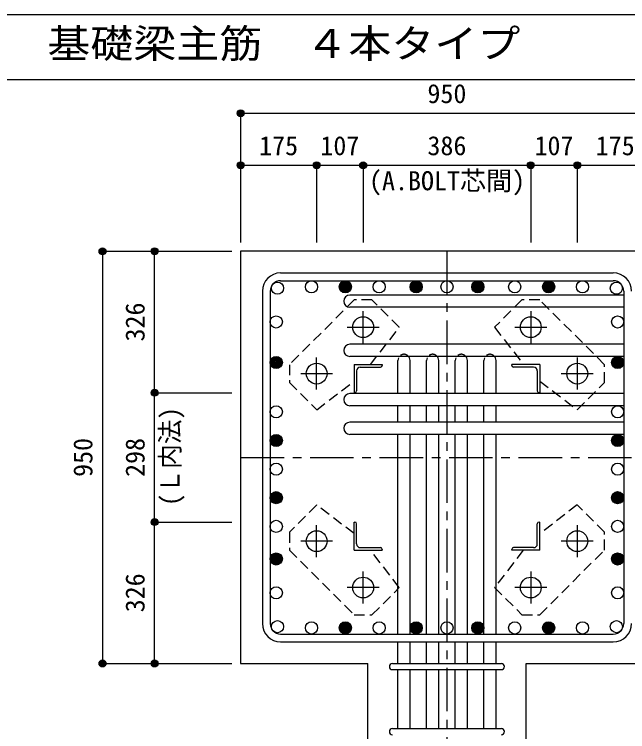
# Model space of a CAD drawing. Units: millimetres at full size, sheet at 1:20. Extents: x -3982 to 3969, y -2797 to 2801.
# Drawn here: x -628 to 784, y 1148 to 2801 of the extents above; entities that cross this region are included whole.
import ezdxf
from ezdxf.enums import TextEntityAlignment as Align

# ---------------------------------------------------------------- set-up
doc = ezdxf.new("R2010")
doc.units = ezdxf.units.MM
doc.header["$LTSCALE"] = 20
doc.header["$PDMODE"] = 32
doc.header["$PDSIZE"] = 10
doc.linetypes.add('CHAIN1', pattern=[8, 5, -1, 1, -1])
doc.linetypes.add('DASHED1', pattern=[1.8, 1.2, -0.6])
for name, color, linetype in [('6-1_躯体線', 2, 'Continuous'), ('6-2_A.Bolt_', 4, 'Continuous'), ('6-3_柱型主筋', 4, 'Continuous'), ('6-4_フープ', 7, 'Continuous'), ('6-5_梁主筋', 7, 'Continuous'), ('6-6_S.T.P.', 7, 'Continuous'), ('6-7_文字', 7, 'Continuous'), ('6-9_プレート', 4, 'DASHED1'), ('6-D_寸法', 4, 'Continuous'), ('F-0_枠', 6, 'Continuous')]:
    doc.layers.add(name, color=color, linetype=linetype)
doc.styles.add('ＭＳ ゴシック', font='')
doc.styles.get('ＭＳ ゴシック').set_extended_font_data('MS Gothic')

msp = doc.modelspace()

# ---------------------------------------------------------------- linework, layer by layer
at = {"layer": '6-1_躯体線'}
for p, q in [((-106.71, 2254.95), (-106.71, 1304.95)), ((1243.29, 2254.95), (-106.71, 2254.95)), ((-106.71, 1304.95), (185.79, 1304.95)), ((185.79, 904.95), (185.79, 1304.95)), ((550.79, 904.95), (550.79, 1304.95)), ((550.79, 1304.95), (843.29, 1304.95))]:
    msp.add_line(p, q, dxfattribs=at)
at = {"layer": '6-2_A.Bolt_', "linetype": 'CHAIN1'}
for p, q in [((175.29, 2043.26), (175.29, 2116.75)), ((561.29, 2116.76), (561.29, 2043.25)), ((138.49, 2079.95), (211.99, 2079.95)), ((524.59, 2079.95), (598.09, 2079.95)), ((68.29, 1936.26), (68.29, 2009.75)), ((668.29, 2009.76), (668.29, 1936.25)), ((31.49, 1972.95), (104.99, 1972.95)), ((631.59, 1972.95), (705.09, 1972.95)), ((68.29, 1550.15), (68.29, 1623.66)), ((668.29, 1623.65), (668.29, 1550.15)), ((104.99, 1586.95), (31.49, 1586.95)), ((705.09, 1586.95), (631.59, 1586.95)), ((175.29, 1443.15), (175.29, 1516.66)), ((561.29, 1516.65), (561.29, 1443.15)), ((211.99, 1479.95), (138.49, 1479.95)), ((598.09, 1479.95), (524.59, 1479.95))]:
    msp.add_line(p, q, dxfattribs=at)
at = {"layer": '6-2_A.Bolt_'}
for p, q in [((154.29, 1993.95), (219.29, 1993.95)), ((154.29, 1993.95), (154.29, 1928.95)), ((168.79, 1987.95), (215.29, 1987.95)), ((219.29, 1993.95), (219.29, 1991.95)), ((582.29, 1993.95), (517.29, 1993.95)), ((517.29, 1991.95), (517.29, 1993.95)), ((567.79, 1987.95), (521.29, 1987.95)), ((582.29, 1993.95), (582.29, 1928.95)), ((160.29, 1979.45), (160.29, 1932.95)), ((576.29, 1979.45), (576.29, 1932.95)), ((156.29, 1928.95), (154.29, 1928.95)), ((582.29, 1928.95), (580.29, 1928.95)), ((154.29, 1630.95), (156.29, 1630.95)), ((154.29, 1565.95), (154.29, 1630.95)), ((160.29, 1580.45), (160.29, 1626.95)), ((576.29, 1580.45), (576.29, 1626.95)), ((580.29, 1630.95), (582.29, 1630.95)), ((582.29, 1565.95), (582.29, 1630.95)), ((168.79, 1571.95), (215.29, 1571.95)), ((567.79, 1571.95), (521.29, 1571.95)), ((154.29, 1565.95), (219.29, 1565.95)), ((219.29, 1567.95), (219.29, 1565.95)), ((517.29, 1565.95), (517.29, 1567.95)), ((582.29, 1565.95), (517.29, 1565.95))]:
    msp.add_line(p, q, dxfattribs=at)
at = {"layer": '6-2_A.Bolt_', "color": 3}
for centre in [(175.29, 2079.95), (561.29, 2079.95), (68.29, 1972.95), (668.29, 1972.95), (68.29, 1586.95), (668.29, 1586.95), (175.29, 1479.95), (561.29, 1479.95)]:
    msp.add_circle(centre, 24, dxfattribs=at)
at = {"layer": '6-2_A.Bolt_'}
for centre, radius, start, end in [((168.79, 1979.45), 8.5, 90, 180), ((215.29, 1991.95), 4, 270, 0), ((521.29, 1991.95), 4, 180, 270), ((567.79, 1979.45), 8.5, 0, 90), ((156.29, 1932.95), 4, 270, 0), ((580.29, 1932.95), 4, 180, 270), ((156.29, 1626.95), 4, 0, 90), ((580.29, 1626.95), 4, 90, 180), ((168.79, 1580.45), 8.5, 180, 270), ((215.29, 1567.95), 4, 0, 90), ((521.29, 1567.95), 4, 90, 180), ((567.79, 1580.45), 8.5, 270, 0)]:
    msp.add_arc(centre, radius, start, end, dxfattribs=at)
at = {"layer": '6-3_柱型主筋', "color": 3}
for centre in [(-21.78, 2170.03), (56.23, 2172.95), (134.25, 2172.95), (212.26, 2172.95), (297.29, 2172.95), (368.29, 2172.95), (439.29, 2172.95), (524.32, 2172.95), (602.33, 2172.95), (680.35, 2172.95), (758.36, 2170.03), (-24.71, 2092.01), (761.29, 2092.01), (-24.71, 1998.49), (761.29, 1998.49), (-24.71, 1884.95), (761.29, 1884.95), (-24.71, 1818.95), (761.29, 1818.95), (-24.71, 1752.95), (761.29, 1752.95), (-24.71, 1686.95), (761.29, 1686.95), (-24.71, 1620.95), (761.29, 1620.95), (-24.71, 1545.91), (761.29, 1545.91), (-24.71, 1467.9), (761.29, 1467.9), (-21.78, 1389.88), (56.23, 1386.95), (134.25, 1386.95), (212.26, 1386.95), (297.29, 1386.95), (368.29, 1386.95), (439.29, 1386.95), (524.32, 1386.95), (602.33, 1386.95), (680.35, 1386.95), (758.36, 1389.88)]:
    msp.add_circle(centre, 14, dxfattribs=at)
at = {"layer": '6-3_柱型主筋'}
for centre, radius in [((134.25, 2172.95), 14), ((134.25, 2172.95), 12.6), ((134.25, 2172.95), 11.2), ((134.25, 2172.95), 9.8), ((297.29, 2172.95), 14), ((297.29, 2172.95), 12.6), ((297.29, 2172.95), 11.2), ((297.29, 2172.95), 9.8), ((439.29, 2172.95), 14), ((439.29, 2172.95), 12.6), ((439.29, 2172.95), 11.2), ((439.29, 2172.95), 9.8), ((602.33, 2172.95), 14), ((602.33, 2172.95), 12.6), ((602.33, 2172.95), 11.2), ((602.33, 2172.95), 9.8), ((134.25, 2172.95), 8.4), ((134.25, 2172.95), 7), ((134.25, 2172.95), 5.6), ((134.25, 2172.95), 4.2), ((134.25, 2172.95), 2.8), ((134.25, 2172.95), 1.4), ((297.29, 2172.95), 8.4), ((297.29, 2172.95), 7), ((297.29, 2172.95), 5.6), ((297.29, 2172.95), 4.2), ((297.29, 2172.95), 2.8), ((297.29, 2172.95), 1.4), ((439.29, 2172.95), 8.4), ((439.29, 2172.95), 7), ((439.29, 2172.95), 5.6), ((439.29, 2172.95), 4.2), ((439.29, 2172.95), 2.8), ((439.29, 2172.95), 1.4), ((602.33, 2172.95), 8.4), ((602.33, 2172.95), 7), ((602.33, 2172.95), 5.6), ((602.33, 2172.95), 4.2), ((602.33, 2172.95), 2.8), ((602.33, 2172.95), 1.4), ((-24.71, 1998.49), 14), ((-24.71, 1998.49), 12.6), ((-24.71, 1998.49), 11.2), ((-24.71, 1998.49), 9.8), ((-24.71, 1998.49), 8.4), ((-24.71, 1998.49), 7), ((-24.71, 1998.49), 5.6), ((-24.71, 1998.49), 4.2), ((-24.71, 1998.49), 2.8), ((761.29, 1998.49), 14), ((761.29, 1998.49), 12.6), ((761.29, 1998.49), 11.2), ((761.29, 1998.49), 9.8), ((761.29, 1998.49), 8.4), ((761.29, 1998.49), 7), ((761.29, 1998.49), 5.6), ((761.29, 1998.49), 4.2), ((761.29, 1998.49), 2.8), ((-24.71, 1998.49), 1.4), ((761.29, 1998.49), 1.4), ((-24.71, 1818.95), 14), ((-24.71, 1818.95), 12.6), ((-24.71, 1818.95), 11.2), ((-24.71, 1818.95), 9.8), ((-24.71, 1818.95), 8.4), ((-24.71, 1818.95), 7), ((-24.71, 1818.95), 5.6), ((-24.71, 1818.95), 4.2), ((-24.71, 1818.95), 2.8), ((-24.71, 1818.95), 1.4), ((761.29, 1818.95), 14), ((761.29, 1818.95), 12.6), ((761.29, 1818.95), 11.2), ((761.29, 1818.95), 9.8), ((761.29, 1818.95), 8.4), ((761.29, 1818.95), 7), ((761.29, 1818.95), 5.6), ((761.29, 1818.95), 4.2), ((761.29, 1818.95), 2.8), ((761.29, 1818.95), 1.4), ((-24.71, 1686.95), 14), ((-24.71, 1686.95), 12.6), ((-24.71, 1686.95), 11.2), ((-24.71, 1686.95), 9.8), ((-24.71, 1686.95), 8.4), ((-24.71, 1686.95), 7), ((-24.71, 1686.95), 5.6), ((-24.71, 1686.95), 4.2), ((-24.71, 1686.95), 2.8), ((-24.71, 1686.95), 1.4), ((761.29, 1686.95), 14), ((761.29, 1686.95), 12.6), ((761.29, 1686.95), 11.2), ((761.29, 1686.95), 9.8), ((761.29, 1686.95), 8.4), ((761.29, 1686.95), 7), ((761.29, 1686.95), 5.6), ((761.29, 1686.95), 4.2), ((761.29, 1686.95), 2.8), ((761.29, 1686.95), 1.4), ((-24.71, 1545.91), 14), ((-24.71, 1545.91), 12.6), ((-24.71, 1545.91), 11.2), ((-24.71, 1545.91), 9.8), ((-24.71, 1545.91), 8.4), ((761.29, 1545.91), 14), ((761.29, 1545.91), 12.6), ((761.29, 1545.91), 11.2), ((761.29, 1545.91), 9.8), ((761.29, 1545.91), 8.4), ((-24.71, 1545.91), 7), ((-24.71, 1545.91), 5.6), ((-24.71, 1545.91), 4.2), ((-24.71, 1545.91), 2.8), ((-24.71, 1545.91), 1.4), ((761.29, 1545.91), 7), ((761.29, 1545.91), 5.6), ((761.29, 1545.91), 4.2), ((761.29, 1545.91), 2.8), ((761.29, 1545.91), 1.4), ((134.25, 1386.95), 14), ((134.25, 1386.95), 12.6), ((134.25, 1386.95), 11.2), ((134.25, 1386.95), 9.8), ((134.25, 1386.95), 8.4), ((134.25, 1386.95), 7), ((134.25, 1386.95), 5.6), ((134.25, 1386.95), 4.2), ((134.25, 1386.95), 2.8), ((297.29, 1386.95), 14), ((297.29, 1386.95), 12.6), ((297.29, 1386.95), 11.2), ((297.29, 1386.95), 9.8), ((297.29, 1386.95), 8.4), ((297.29, 1386.95), 7), ((297.29, 1386.95), 5.6), ((297.29, 1386.95), 4.2), ((297.29, 1386.95), 2.8), ((439.29, 1386.95), 14), ((439.29, 1386.95), 12.6), ((439.29, 1386.95), 11.2), ((439.29, 1386.95), 9.8), ((439.29, 1386.95), 8.4), ((439.29, 1386.95), 7), ((439.29, 1386.95), 5.6), ((439.29, 1386.95), 4.2), ((439.29, 1386.95), 2.8), ((602.33, 1386.95), 14), ((602.33, 1386.95), 12.6), ((602.33, 1386.95), 11.2), ((602.33, 1386.95), 9.8), ((602.33, 1386.95), 8.4), ((602.33, 1386.95), 7), ((602.33, 1386.95), 5.6), ((602.33, 1386.95), 4.2), ((602.33, 1386.95), 2.8), ((134.25, 1386.95), 1.4), ((297.29, 1386.95), 1.4), ((439.29, 1386.95), 1.4), ((602.33, 1386.95), 1.4)]:
    msp.add_circle(centre, radius, dxfattribs=at)
at = {"layer": '6-4_フープ'}
for p, q in [((-14.71, 2204.95), (751.29, 2204.95)), ((-14.71, 2186.95), (751.29, 2186.95)), ((-56.71, 2162.95), (-56.71, 1396.95)), ((-38.71, 2162.95), (-38.71, 1396.95)), ((775.29, 2162.95), (775.29, 1396.95)), ((-14.71, 1372.95), (751.29, 1372.95)), ((-14.71, 1354.95), (751.29, 1354.95))]:
    msp.add_line(p, q, dxfattribs=at)
for centre, radius, start, end in [((-14.71, 2162.95), 42, 90, 180), ((751.29, 2162.95), 42, 0, 90), ((-14.71, 2162.95), 24, 90, 180), ((751.29, 2162.95), 24, 0, 90), ((-14.71, 1396.95), 42, 180, 270), ((-14.71, 1396.95), 24, 180, 270), ((751.29, 1396.95), 42, 270, 0), ((751.29, 1396.95), 24, 270, 0)]:
    msp.add_arc(centre, radius, start, end, dxfattribs=at)
at = {"layer": '6-5_梁主筋'}
for p, q in [((775.29, 2154.03), (144.79, 2154.03)), ((775.29, 2126.03), (144.79, 2126.03)), ((775.29, 2040.49), (144.79, 2040.49)), ((775.29, 2012.49), (144.79, 2012.49)), ((255.29, 1926.95), (255.29, 2003.45)), ((283.29, 1926.95), (283.29, 2003.45)), ((321.29, 1926.95), (321.29, 2003.45)), ((349.29, 1926.95), (349.29, 2003.45)), ((387.29, 1926.95), (387.29, 2003.45)), ((415.29, 1926.95), (415.29, 2003.45)), ((453.29, 1926.95), (453.29, 2003.45)), ((481.29, 1926.95), (481.29, 2003.45)), ((775.29, 1926.95), (144.79, 1926.95)), ((775.29, 1898.95), (144.79, 1898.95)), ((255.29, 1860.95), (255.29, 1898.95)), ((283.29, 1860.95), (283.29, 1898.95)), ((321.29, 1860.95), (321.29, 1898.95)), ((349.29, 1860.95), (349.29, 1898.95)), ((387.29, 1860.95), (387.29, 1898.95)), ((415.29, 1860.95), (415.29, 1898.95)), ((453.29, 1860.95), (453.29, 1898.95)), ((481.29, 1860.95), (481.29, 1898.95)), ((775.29, 1860.95), (144.79, 1860.95)), ((775.29, 1832.95), (144.79, 1832.95)), ((255.29, 1372.95), (255.29, 1832.95)), ((283.29, 1372.95), (283.29, 1832.95)), ((321.29, 1372.95), (321.29, 1832.95)), ((349.29, 1372.95), (349.29, 1832.95)), ((387.29, 1372.95), (387.29, 1832.95)), ((415.29, 1372.95), (415.29, 1832.95)), ((453.29, 1372.95), (453.29, 1832.95)), ((481.29, 1372.95), (481.29, 1832.95)), ((255.29, 1304.95), (255.29, 1354.95)), ((283.29, 1304.95), (283.29, 1354.95)), ((321.29, 1304.95), (321.29, 1354.95)), ((349.29, 1304.95), (349.29, 1354.95)), ((387.29, 1304.95), (387.29, 1354.95)), ((415.29, 1304.95), (415.29, 1354.95)), ((453.29, 1304.95), (453.29, 1354.95)), ((481.29, 1304.95), (481.29, 1354.95)), ((255.29, 1154.95), (255.29, 1290.95)), ((283.29, 1154.95), (283.29, 1290.95)), ((321.29, 1154.95), (321.29, 1290.95)), ((349.29, 1154.95), (349.29, 1290.95)), ((387.29, 1154.95), (387.29, 1290.95)), ((415.29, 1154.95), (415.29, 1290.95)), ((453.29, 1154.95), (453.29, 1290.95)), ((481.29, 1154.95), (481.29, 1290.95))]:
    msp.add_line(p, q, dxfattribs=at)
for centre, start, end in [((144.79, 2140.03), 90, 270), ((144.79, 2026.49), 90, 270), ((269.29, 2003.45), 154.61978, 180), ((269.29, 2003.45), 0, 25.38022), ((335.29, 2003.45), 154.61978, 180), ((335.29, 2003.45), 0, 25.38022), ((401.29, 2003.45), 154.61978, 180), ((401.29, 2003.45), 0, 25.38022), ((467.29, 2003.45), 154.61978, 180), ((467.29, 2003.45), 0, 25.38022), ((144.79, 1912.95), 90, 270), ((144.79, 1846.95), 90, 270)]:
    msp.add_arc(centre, 14, start, end, dxfattribs=at)
at = {"layer": '6-5_梁主筋', "linetype": 'DASHED1'}
for centre in [(269.29, 2003.45), (335.29, 2003.45), (401.29, 2003.45), (467.29, 2003.45)]:
    msp.add_arc(centre, 14, 25.38022, 154.61978, dxfattribs=at)
at = {"layer": '6-6_S.T.P.'}
for p, q in [((242.79, 1304.95), (493.79, 1304.95)), ((242.79, 1290.95), (493.79, 1290.95)), ((242.79, 1154.95), (493.79, 1154.95))]:
    msp.add_line(p, q, dxfattribs=at)
for centre, start, end in [((242.79, 1297.95), 90, 270), ((242.79, 1297.95), 90, 270), ((242.79, 1297.95), 90, 270), ((242.79, 1297.95), 90, 270), ((493.79, 1297.95), 270, 90), ((493.79, 1297.95), 270, 90), ((493.79, 1297.95), 270, 90), ((493.79, 1297.95), 270, 90), ((242.79, 1147.95), 90, 270), ((493.79, 1147.95), 270, 90)]:
    msp.add_arc(centre, 7, start, end, dxfattribs=at)
at = {"layer": '6-9_プレート'}
for points in [[(154.69, 2142.75), (5.49, 1993.55), (5.49, 1952.55), (68.39, 1889.65), (154.29, 1955.75)], [(192.49, 1993.95), (258.59, 2079.85), (195.69, 2142.75), (154.69, 2142.75)], [(731.09, 1993.55), (581.89, 2142.75), (540.89, 2142.75), (477.99, 2079.85), (544.09, 1993.95)], [(582.29, 1955.75), (668.19, 1889.65), (731.09, 1952.55), (731.09, 1993.55)], [(154.29, 1604.16), (68.39, 1670.26), (5.49, 1607.36), (5.49, 1566.36)], [(581.89, 1417.16), (731.09, 1566.36), (731.09, 1607.36), (668.19, 1670.25), (582.29, 1604.16)], [(5.49, 1566.36), (154.69, 1417.16), (195.69, 1417.16), (258.59, 1480.06), (192.49, 1565.96)], [(544.09, 1565.96), (477.99, 1480.06), (540.89, 1417.16), (581.89, 1417.16)]]:
    msp.add_lwpolyline(points, dxfattribs=at)
at = {"layer": '6-D_寸法'}
for p, q in [((-106.71, 2572.98), (-106.71, 2452.98)), ((-106.71, 2572.98), (-106.71, 2452.98)), ((-106.71, 2572.98), (843.29, 2572.98)), ((-106.71, 2452.98), (-106.71, 2274.95)), ((-106.71, 2452.98), (-106.71, 2274.95)), ((-106.71, 2452.98), (-106.71, 2274.95)), ((-106.71, 2452.98), (68.29, 2452.98)), ((-106.71, 2452.98), (-106.71, 2274.95)), ((68.29, 2452.98), (175.29, 2452.98)), ((68.29, 2452.98), (68.29, 2274.95)), ((175.29, 2452.98), (561.29, 2452.98)), ((175.29, 2452.98), (175.29, 2274.95)), ((561.29, 2452.98), (668.29, 2452.98)), ((561.29, 2452.98), (561.29, 2274.95)), ((668.29, 2452.98), (668.29, 2274.95)), ((-424.74, 2254.95), (-304.74, 2254.95)), ((-424.74, 2254.95), (-424.74, 1304.95)), ((-304.74, 2254.95), (-126.71, 2254.95)), ((-304.74, 2254.95), (-126.71, 2254.95)), ((-304.74, 2254.95), (-126.71, 2254.95)), ((-304.74, 2254.95), (-126.71, 2254.95)), ((-304.74, 2254.95), (-126.71, 2254.95)), ((-304.74, 2254.95), (-126.71, 2254.95)), ((-304.74, 2254.95), (-126.71, 2254.95)), ((-304.74, 2254.95), (-126.71, 2254.95)), ((-304.74, 2254.95), (-126.71, 2254.95)), ((-304.74, 2254.95), (-126.71, 2254.95)), ((-304.74, 2254.95), (-126.71, 2254.95)), ((-304.74, 2254.95), (-126.71, 2254.95)), ((-304.74, 1928.95), (-126.71, 1928.95)), ((-304.74, 1630.95), (-304.74, 1928.95)), ((-304.74, 1304.95), (-304.74, 1652.45)), ((-304.74, 1630.95), (-126.71, 1630.95)), ((-304.74, 1304.95), (-304.74, 1630.95)), ((-424.74, 1304.95), (-304.74, 1304.95)), ((-304.74, 1304.95), (-126.71, 1304.95)), ((-304.74, 1304.95), (-126.71, 1304.95)), ((-304.74, 1304.95), (-126.71, 1304.95)), ((-304.74, 1304.95), (-126.71, 1304.95)), ((-304.74, 1304.95), (-126.71, 1304.95)), ((-304.74, 1304.95), (-126.71, 1304.95)), ((-304.74, 1304.95), (-126.71, 1304.95)), ((-304.74, 1304.95), (-126.71, 1304.95)), ((-304.74, 1304.95), (-126.71, 1304.95)), ((-304.74, 1304.95), (-126.71, 1304.95)), ((-304.74, 1304.95), (-126.71, 1304.95)), ((-304.74, 1304.95), (-126.71, 1304.95))]:
    msp.add_line(p, q, dxfattribs=at)
at = {"layer": '6-D_寸法', "linetype": 'CHAIN1'}
for p, q in [((368.29, 2254.95), (368.29, 904.95)), ((-106.71, 1779.95), (843.29, 1779.95))]:
    msp.add_line(p, q, dxfattribs=at)
at = {"layer": '6-D_寸法'}
for points in [[(668.29, 2452.98), (843.29, 2452.98), (843.29, 2274.95)], [(-304.74, 1928.95), (-304.74, 2254.95), (-126.71, 2254.95)], [(-424.74, 1304.95), (-304.74, 1304.95), (-126.71, 1304.95)], [(-424.74, 1304.95), (-304.74, 1304.95), (-126.71, 1304.95)]]:
    msp.add_lwpolyline(points, dxfattribs=at)
for centre, radius in [((-106.71, 2572.98), 8), ((-106.71, 2572.98), 7.2), ((-106.71, 2572.98), 6.4), ((-106.71, 2572.98), 5.6), ((-106.71, 2572.98), 4.8), ((-106.71, 2572.98), 4), ((-106.71, 2572.98), 3.2), ((-106.71, 2572.98), 2.4), ((-106.71, 2572.98), 1.6), ((-106.71, 2572.98), 0.8), ((-106.71, 2452.98), 8), ((-106.71, 2452.98), 7.2), ((-106.71, 2452.98), 6.4), ((-106.71, 2452.98), 5.6), ((-106.71, 2452.98), 4.8), ((-106.71, 2452.98), 4), ((-106.71, 2452.98), 3.2), ((-106.71, 2452.98), 2.4), ((-106.71, 2452.98), 1.6), ((-106.71, 2452.98), 0.8), ((68.29, 2452.98), 8), ((68.29, 2452.98), 7.2), ((68.29, 2452.98), 6.4), ((68.29, 2452.98), 5.6), ((68.29, 2452.98), 4.8), ((68.29, 2452.98), 4), ((68.29, 2452.98), 3.2), ((68.29, 2452.98), 2.4), ((68.29, 2452.98), 1.6), ((68.29, 2452.98), 0.8), ((175.29, 2452.98), 8), ((175.29, 2452.98), 7.2), ((175.29, 2452.98), 6.4), ((175.29, 2452.98), 5.6), ((175.29, 2452.98), 4.8), ((175.29, 2452.98), 4), ((175.29, 2452.98), 3.2), ((175.29, 2452.98), 2.4), ((175.29, 2452.98), 1.6), ((175.29, 2452.98), 0.8), ((561.29, 2452.98), 8), ((561.29, 2452.98), 7.2), ((561.29, 2452.98), 6.4), ((561.29, 2452.98), 5.6), ((561.29, 2452.98), 4.8), ((561.29, 2452.98), 4), ((561.29, 2452.98), 3.2), ((561.29, 2452.98), 2.4), ((561.29, 2452.98), 1.6), ((561.29, 2452.98), 0.8), ((668.29, 2452.98), 8), ((668.29, 2452.98), 7.2), ((668.29, 2452.98), 6.4), ((668.29, 2452.98), 5.6), ((668.29, 2452.98), 4.8), ((668.29, 2452.98), 4), ((668.29, 2452.98), 3.2), ((668.29, 2452.98), 2.4), ((668.29, 2452.98), 1.6), ((668.29, 2452.98), 0.8), ((-424.74, 2254.95), 8), ((-424.74, 2254.95), 7.2), ((-424.74, 2254.95), 6.4), ((-424.74, 2254.95), 5.6), ((-424.74, 2254.95), 4.8), ((-424.74, 2254.95), 4), ((-424.74, 2254.95), 3.2), ((-424.74, 2254.95), 2.4), ((-424.74, 2254.95), 1.6), ((-424.74, 2254.95), 0.8), ((-304.74, 2254.95), 8), ((-304.74, 2254.95), 7.2), ((-304.74, 2254.95), 6.4), ((-304.74, 2254.95), 5.6), ((-304.74, 2254.95), 4.8), ((-304.74, 2254.95), 4), ((-304.74, 2254.95), 3.2), ((-304.74, 2254.95), 2.4), ((-304.74, 2254.95), 1.6), ((-304.74, 2254.95), 0.8), ((-304.74, 1928.95), 8), ((-304.74, 1928.95), 7.2), ((-304.74, 1928.95), 6.4), ((-304.74, 1928.95), 5.6), ((-304.74, 1928.95), 4.8), ((-304.74, 1928.95), 4), ((-304.74, 1928.95), 3.2), ((-304.74, 1928.95), 2.4), ((-304.74, 1928.95), 1.6), ((-304.74, 1928.95), 0.8), ((-304.74, 1630.95), 8), ((-304.74, 1630.95), 7.2), ((-304.74, 1630.95), 6.4), ((-304.74, 1630.95), 5.6), ((-304.74, 1630.95), 4.8), ((-304.74, 1630.95), 4), ((-304.74, 1630.95), 3.2), ((-304.74, 1630.95), 2.4), ((-304.74, 1630.95), 1.6), ((-304.74, 1630.95), 0.8), ((-424.74, 1304.95), 8), ((-424.74, 1304.95), 7.2), ((-424.74, 1304.95), 6.4), ((-424.74, 1304.95), 5.6), ((-424.74, 1304.95), 4.8), ((-424.74, 1304.95), 4), ((-424.74, 1304.95), 3.2), ((-424.74, 1304.95), 2.4), ((-424.74, 1304.95), 1.6), ((-424.74, 1304.95), 0.8), ((-304.74, 1304.95), 8), ((-304.74, 1304.95), 7.2), ((-304.74, 1304.95), 6.4), ((-304.74, 1304.95), 5.6), ((-304.74, 1304.95), 4.8), ((-304.74, 1304.95), 4), ((-304.74, 1304.95), 3.2), ((-304.74, 1304.95), 2.4), ((-304.74, 1304.95), 1.6), ((-304.74, 1304.95), 0.8)]:
    msp.add_circle(centre, radius, dxfattribs=at)
at = {"layer": '6-D_寸法', "color": 7}
for p in [(-106.71, 2572.98), (-106.71, 2452.98), (68.29, 2452.98), (175.29, 2452.98), (561.29, 2452.98), (668.29, 2452.98), (-424.74, 2254.95), (-304.74, 2254.95), (-304.74, 1928.95), (-304.74, 1630.95), (-424.74, 1304.95), (-304.74, 1304.95)]:
    msp.add_point(p, dxfattribs=at)
at = {"layer": 'F-0_枠'}
msp.add_line((-3981.92, 2800.77), (3969.4, 2800.77), dxfattribs=at)
at = {"layer": 'F-0_枠', "color": 2}
msp.add_line((-3981.92, 2650.77), (2482.4, 2650.77), dxfattribs=at)

# ---------------------------------------------------------------- texts
at = {"layer": '6-7_文字', "color": 2, "style": 'ＭＳ ゴシック', "width": 1.1}
msp.add_text('\u3000\u3000基礎梁主筋\u3000４本タイプ', height=65.98, dxfattribs=at).set_placement((-749.76, 2680.77), align=Align.BOTTOM_LEFT)
at = {"layer": '6-7_文字', "color": 4, "style": 'ＭＳ ゴシック'}
msp.add_text('(A.BOLT芯間)', height=43.99, dxfattribs=at).set_placement((188.82, 2382.2), align=Align.BOTTOM_LEFT)
at = {"layer": '6-D_寸法', "style": 'ＭＳ ゴシック'}
for s, p in [('950', (323.29, 2582.98)), ('175', (-64.21, 2462.98)), ('107', (76.79, 2462.98)), ('386', (323.29, 2462.98)), ('107', (569.79, 2462.98)), ('175', (710.79, 2462.98))]:
    msp.add_text(s, height=43.99, dxfattribs=at).set_placement(p, align=Align.BOTTOM_LEFT)
for s, p in [('326', (-314.74, 2046.95)), ('950', (-434.74, 1734.95)), ('298', (-314.74, 1734.95)), ('326', (-314.74, 1422.95))]:
    msp.add_text(s, height=43.99, rotation=90, dxfattribs=at).set_placement(p, align=Align.BOTTOM_LEFT)
at = {"layer": '6-D_寸法', "style": 'ＭＳ ゴシック', "width": 0.95}
msp.add_text('(Ｌ内法)', height=43.99, rotation=90, dxfattribs=at).set_placement((-234.25, 1667.85), align=Align.BOTTOM_LEFT)

doc.saveas('drawing.dxf')
